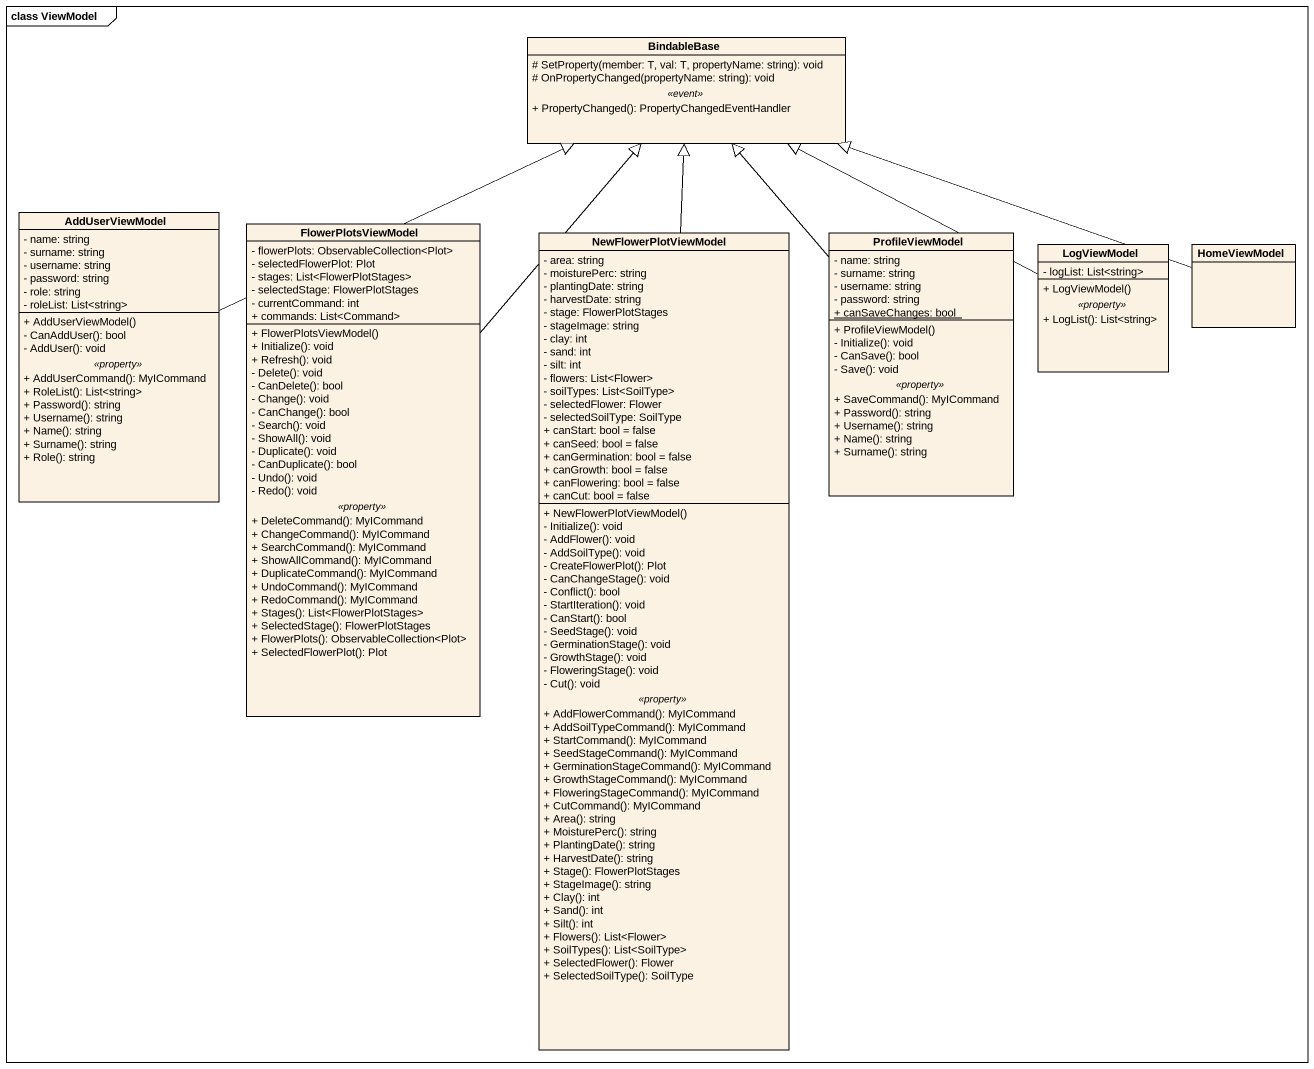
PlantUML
@startuml
mainframe class ViewModel
hide circle
hide empty members
skinparam classAttributeIconSize 0
class BindableBase {
  # SetProperty(member: T, val: T, propertyName: string): void
  # OnPropertyChanged(propertyName: string): void
  .. <<event>> ..
  + PropertyChanged(): PropertyChangedEventHandler
}
class AddUserViewModel {
  - name: string
  - surname: string
  - username: string
  - password: string
  - role: string
  - roleList: List<string>
  --
  + AddUserViewModel()
  - CanAddUser(): bool
  - AddUser(): void
  .. <<property>> ..
  + AddUserCommand(): MyICommand
  + RoleList(): List<string>
  + Password(): string
  + Username(): string
  + Name(): string
  + Surname(): string
  + Role(): string
}
class FlowerPlotsViewModel {
  - flowerPlots: ObservableCollection<Plot>
  - selectedFlowerPlot: Plot
  - stages: List<FlowerPlotStages>
  - selectedStage: FlowerPlotStages
  - currentCommand: int
  + commands: List<Command>
  --
  + FlowerPlotsViewModel()
  + Initialize(): void
  + Refresh(): void
  - Delete(): void
  - CanDelete(): bool
  - Change(): void
  - CanChange(): bool
  - Search(): void
  - ShowAll(): void
  - Duplicate(): void
  - CanDuplicate(): bool
  - Undo(): void
  - Redo(): void
  .. <<property>> ..
  + DeleteCommand(): MyICommand
  + ChangeCommand(): MyICommand
  + SearchCommand(): MyICommand
  + ShowAllCommand(): MyICommand
  + DuplicateCommand(): MyICommand
  + UndoCommand(): MyICommand
  + RedoCommand(): MyICommand
  + Stages(): List<FlowerPlotStages>
  + SelectedStage(): FlowerPlotStages
  + FlowerPlots(): ObservableCollection<Plot>
  + SelectedFlowerPlot(): Plot
}
class NewFlowerPlotViewModel {
  - area: string
  - moisturePerc: string
  - plantingDate: string
  - harvestDate: string
  - stage: FlowerPlotStages
  - stageImage: string
  - clay: int
  - sand: int
  - silt: int
  - flowers: List<Flower>
  - soilTypes: List<SoilType>
  - selectedFlower: Flower
  - selectedSoilType: SoilType
  + canStart: bool = false
  + canSeed: bool = false
  + canGermination: bool = false
  + canGrowth: bool = false
  + canFlowering: bool = false
  + canCut: bool = false
  --
  + NewFlowerPlotViewModel()
  - Initialize(): void
  - AddFlower(): void
  - AddSoilType(): void
  - CreateFlowerPlot(): Plot
  - CanChangeStage(): void
  - Conflict(): bool
  - StartIteration(): void
  - CanStart(): bool
  - SeedStage(): void
  - GerminationStage(): void
  - GrowthStage(): void
  - FloweringStage(): void
  - Cut(): void
  .. <<property>> ..
  + AddFlowerCommand(): MyICommand
  + AddSoilTypeCommand(): MyICommand
  + StartCommand(): MyICommand
  + SeedStageCommand(): MyICommand
  + GerminationStageCommand(): MyICommand
  + GrowthStageCommand(): MyICommand
  + FloweringStageCommand(): MyICommand
  + CutCommand(): MyICommand
  + Area(): string
  + MoisturePerc(): string
  + PlantingDate(): string
  + HarvestDate(): string
  + Stage(): FlowerPlotStages
  + StageImage(): string
  + Clay(): int
  + Sand(): int
  + Silt(): int
  + Flowers(): List<Flower>
  + SoilTypes(): List<SoilType>
  + SelectedFlower(): Flower
  + SelectedSoilType(): SoilType
}
class ProfileViewModel {
  - name: string
  - surname: string
  - username: string
  - password: string
  {static} + canSaveChanges: bool
  --
  + ProfileViewModel()
  - Initialize(): void
  - CanSave(): bool
  - Save(): void
  .. <<property>> ..
  + SaveCommand(): MyICommand
  + Password(): string
  + Username(): string
  + Name(): string
  + Surname(): string
}
class LogViewModel {
  - logList: List<string>
  --
  + LogViewModel()
  .. <<property>> ..
  + LogList(): List<string>
}
class HomeViewModel
AddUserViewModel -right-|> BindableBase
FlowerPlotsViewModel -up-|> BindableBase
NewFlowerPlotViewModel -up-|> BindableBase
ProfileViewModel -up-|> BindableBase
LogViewModel -left-|> BindableBase
HomeViewModel -left-|> BindableBase
@enduml
